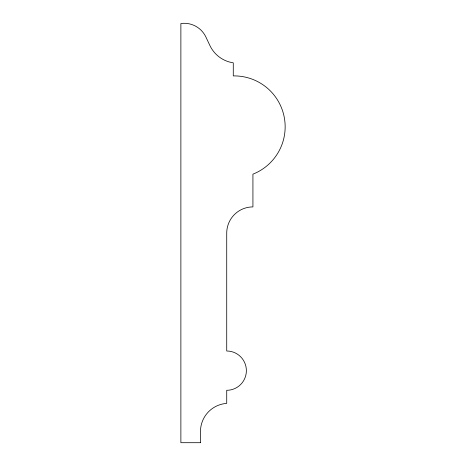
<?xml version="1.0" encoding="UTF-8"?>
<svg xmlns="http://www.w3.org/2000/svg" width="466" height="466" viewBox="0 0 466 466"><rect width="100%" height="100%" fill="white"/><g stroke="black" fill="none" stroke-linecap="round" stroke-linejoin="round"><path stroke-width="0.7" d="M200.526 442.7L180.878 442.7L180.878 23.516A24.028 24.028 0 0 1 205.925 37.082L209.904 45.528A30.657 30.657 0 0 0 233.274 62.817L233.274 75.911A50.905 50.905 0 0 1 252.927 174.162L252.927 206.91A26.201 26.201 0 0 0 226.726 233.111L226.726 351.003A19.648 19.648 0 0 1 246.374 370.651A19.648 19.648 0 0 1 226.726 390.304L226.726 403.399A28.123 28.123 0 0 0 200.526 430.042L200.526 442.7"/></g></svg>
